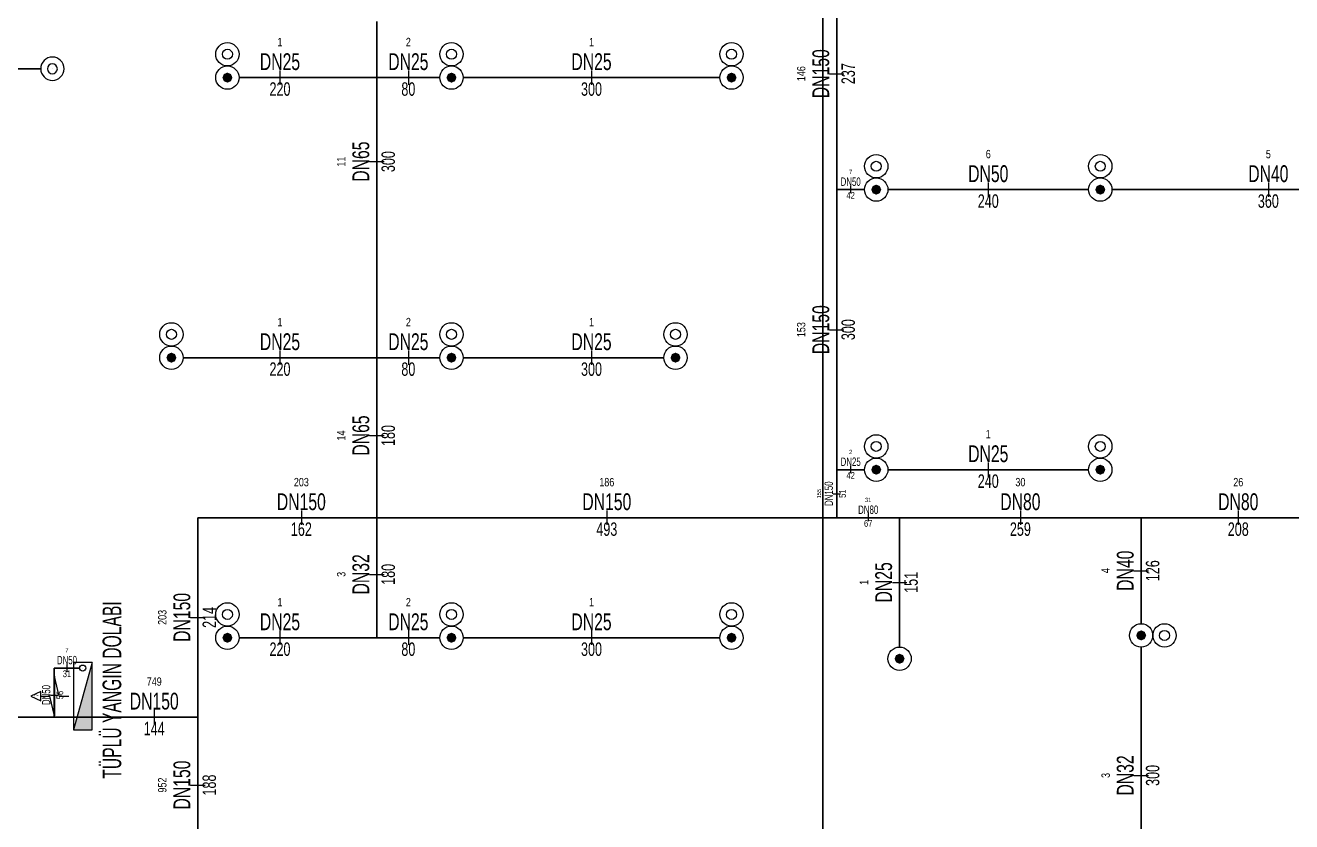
# Model space of a CAD drawing. Header units: centimetres. Extents: x 394264 to 551709, y 50011 to 59011.
# Drawn here: x 494498 to 495855, y 52696 to 53549 of the extents above; entities that cross this region are included whole.
import ezdxf
from ezdxf.enums import TextEntityAlignment as Align

# ---------------------------------------------------------------- set-up
doc = ezdxf.new("R2010")
doc.units = ezdxf.units.CM
doc.layers.get('0').update_dxf_attribs({"lineweight": 9})
for name, color, linetype in [('-M-YNGN-BORUID', 7, 'Continuous'), ('-M-YNGN-BORUUZUN', 7, 'Continuous'), ('-M-YNGN-BORUYUK', 7, 'Continuous'), ('-M-YNGN-FHC', 1, 'Continuous'), ('-M-YNGN-SPR-YUK', 7, 'Continuous'), ('-M-YNGN-ZON4-CAP-', 7, 'Continuous'), ('-M-YNGN-ZON4-SPR-', 7, 'Continuous')]:
    doc.layers.add(name, color=color, linetype=linetype)
doc.layers.add('-M-YNGN-SPR-CAPCIZGI', color=188, linetype='Continuous', plot=False)
for name, color, linetype, lineweight in [('-M-YNGN-ZON4', 3, 'SP', 30), ('-M-YNGN-ZON7', 60, 'SP', 30), ('0-MEK-YNG-YAZI', 71, 'Continuous', 35)]:
    doc.layers.add(name, color=color, linetype=linetype, lineweight=lineweight)
doc.styles.add('CIZGI', font='tahoma.ttf', dxfattribs={"width": 0.8, "oblique": 20})
doc.styles.add('HCAD', font='HCAD.SHX', dxfattribs={"width": 0.8, "height": 0.2})
doc.styles.add('PIPESIZE', font='hcad.shx', dxfattribs={"width": 0.8})
doc.styles.add('SPR-NOT', font='romans.shx')
doc.styles.add('YAZI', font='arial.ttf', dxfattribs={"width": 0.6, "height": 40})
doc.linetypes.add('SP', pattern='A,2,-0.1,["SP",CIZGI,S=0.14,R=0.2,X=0,Y=-0.07],-0.255', length=2.355)

# ---------------------------------------------------------------- blocks, each defined once
blk = doc.blocks.new('SPRYD01')
at = {"layer": '-M-YNGN-FHC', "linetype": 'Continuous'}
blk.add_line((0, 0), (0, 0), dxfattribs=at)
at = {"color": 0, "linetype": 'ByBlock'}
for p, q in [((10, 6), (-10, -66)), ((-30.1, -8.8), (-30.1, -51.2)), ((-25.1, -30), (-30.1, -8.8)), ((-44.8, -25), (-55.5, -30)), ((-44.8, -35), (-44.8, -25)), ((-55.5, -30), (-44.8, -35)), ((-44.8, -30), (-35.1, -30)), ((-30.1, -51.2), (-35.1, -30)), ((-25.1, -30), (-15, -30))]:
    blk.add_line(p, q, dxfattribs=at)
blk.add_lwpolyline([(-10, -66), (10, -66), (10, 6), (-10, 6)], close=True, dxfattribs=at)
at = {"color": 1, "linetype": 'ByBlock'}
blk.add_lwpolyline([(10, 6), (-10, -66), (10, -66)], close=True, dxfattribs=at)
at = {"color": 0, "linetype": 'ByBlock'}
blk.add_circle((0, 0), 3.25, dxfattribs=at)
at = {"color": 1, "linetype": 'ByBlock'}
blk.add_solid([(10, 6), (-10, -66), (10, -66)], dxfattribs=at)
at = {"layer": '-M-YNGN-SPR-YUK', "style": 'SPR-NOT', "width": 0.5, "flags": 9}
for tag, p in [('YUK', (0, 17.8)), ('CAP', (0, 14.4)), ('TIP', (0.2, 10.8))]:
    blk.add_attdef(tag, text='', height=2.5, dxfattribs=at).set_placement(p, align=Align.MIDDLE_CENTER)
blk = doc.blocks.new('SP-C-PE-12')
at = {"ltscale": 10}
blk.add_line((0, 0), (0, 0), dxfattribs=at)
at = {"color": 1, "linetype": 'Continuous'}
blk.add_circle((0, 0), 12.5, dxfattribs=at)
blk.add_circle((0, 0), 5.37)
at = {"layer": '-M-YNGN-SPR-YUK', "style": 'SPR-NOT', "width": 0.5, "flags": 9}
for tag, p in [('YUK', (0, 17.8)), ('CAP', (0, 14.4)), ('TIP', (0.2, 10.8))]:
    blk.add_attdef(tag, text='', height=2.5, dxfattribs=at).set_placement(p, align=Align.MIDDLE_CENTER)
blk = doc.blocks.new('SP-C-UP-12')
at = {"ltscale": 10}
blk.add_line((0, 0), (0, 0), dxfattribs=at)
at = {"color": 1, "linetype": 'Continuous'}
blk.add_circle((0, 0), 12.5, dxfattribs=at)
at = {"ltscale": 10}
for points in [[(-5.4, 0), (-3.8, 3.8), (-3.8, -3.8), (0, 5.4)], [(-3.8, -3.8), (0, 5.4), (0, -5.4), (3.8, 3.8)], [(0, -5.4), (3.8, 3.8), (3.8, -3.8), (5.4, 0)]]:
    blk.add_solid(points, dxfattribs=at)
at = {"layer": '-M-YNGN-SPR-YUK', "style": 'SPR-NOT', "width": 0.5, "flags": 9}
for tag, p in [('YUK', (0, 17.8)), ('CAP', (0, 14.4)), ('TIP', (0.2, 10.8))]:
    blk.add_attdef(tag, text='', height=2.5, dxfattribs=at).set_placement(p, align=Align.MIDDLE_CENTER)
blk = doc.blocks.new('SP-C-PU-12')
at = {"ltscale": 10}
blk.add_line((0, 0), (0, 0), dxfattribs=at)
at = {"color": 1, "linetype": 'Continuous'}
for centre in [(0, 0), (25, 0)]:
    blk.add_circle(centre, 12.5, dxfattribs=at)
at = {"ltscale": 10}
blk.add_circle((25, 0), 5.37, dxfattribs=at)
for points in [[(-5.4, 0), (-3.8, 3.8), (-3.8, -3.8), (0, 5.4)], [(-3.8, -3.8), (0, 5.4), (0, -5.4), (3.8, 3.8)], [(0, -5.4), (3.8, 3.8), (3.8, -3.8), (5.4, 0)]]:
    blk.add_solid(points, dxfattribs=at)
at = {"layer": '-M-YNGN-SPR-YUK', "style": 'SPR-NOT', "width": 0.5, "flags": 9}
for tag, p in [('YUK', (0, 17.8)), ('CAP', (0, 14.4)), ('TIP', (0.2, 10.8))]:
    blk.add_attdef(tag, text='', height=2.5, dxfattribs=at).set_placement(p, align=Align.MIDDLE_CENTER)
blk = doc.blocks.new('SPRKL100')
at = {"layer": '-M-YNGN-SPR-CAPCIZGI'}
blk.add_line((0, 0.431), (0, -0.431), dxfattribs=at)
at = {"layer": '-M-YNGN-BORUID', "color": 0, "style": 'HCAD', "width": 0.8, "flags": 1}
blk.add_attdef('DIC', text='', height=0.4, dxfattribs=at).set_placement((0, -1.693), align=Align.CENTER)
at = {"layer": '-M-YNGN-BORUUZUN', "color": 0, "style": 'HCAD', "width": 0.7}
blk.add_attdef('BOY', text='', height=0.8, dxfattribs=at).set_placement((0, -1.08), align=Align.CENTER)
at = {"layer": '-M-YNGN-BORUYUK', "color": 6, "style": 'PIPESIZE', "width": 0.8}
blk.add_attdef('YUK', text='', height=0.5, dxfattribs=at).set_placement((0, 1.866), align=Align.CENTER)
at = {"color": 0, "style": 'PIPESIZE', "width": 0.7}
blk.add_attdef('CAP', text='', height=1, dxfattribs=at).set_placement((0, 0.45), align=Align.CENTER)
blk = doc.blocks.new('A$C69E72E55')
at = {"layer": '-M-YNGN-ZON4', "ltscale": 50}
for p, q in [((495367.4, 53372.6), (495367.4, 53609.4)), ((494874.7, 53252.6), (494874.7, 53552.6)), ((494393.1, 53502.1), (494514.7, 53502.1)), ((494727.2, 53492.6), (494874.7, 53492.6)), ((494874.7, 53492.6), (494942.2, 53492.6)), ((494967.2, 53492.6), (495242.2, 53492.6)), ((495367.4, 53072.6), (495367.4, 53372.6)), ((495367.4, 53372.6), (495397.2, 53372.6)), ((495422.2, 53372.6), (495637.2, 53372.6)), ((495662.2, 53372.6), (495997.2, 53372.6)), ((494874.7, 53021.2), (494874.7, 53252.6)), ((494667.2, 53192.6), (494874.7, 53192.6)), ((494874.7, 53192.6), (494942.2, 53192.6)), ((494967.2, 53192.6), (495182.2, 53192.6)), ((495367.4, 53021.2), (495367.4, 53072.6)), ((495367.4, 53072.6), (495397.2, 53072.6)), ((495422.2, 53072.6), (495637.2, 53072.6)), ((494683, 53021.2), (494874.7, 53021.2)), ((494683, 52807.6), (494683, 53021.2)), ((494874.7, 53021.2), (495367.4, 53021.2)), ((494874.7, 52892.6), (494874.7, 53021.2)), ((495367.4, 53021.2), (495434.7, 53021.2)), ((495434.7, 52882.6), (495434.7, 53021.2)), ((495434.7, 53021.2), (495693.5, 53021.2)), ((495693.5, 52907.6), (495693.5, 53021.2)), ((495693.5, 53021.2), (495901.5, 53021.2)), ((494727.2, 52892.6), (494874.7, 52892.6)), ((494874.7, 52892.6), (494942.2, 52892.6)), ((494967.2, 52892.6), (495242.2, 52892.6)), ((495693.5, 52607.6), (495693.5, 52882.6)), ((494529.1, 52860.1), (494556.5, 52860.1)), ((494529.1, 52807.6), (494529.1, 52860.1)), ((494393.1, 52807.6), (494529.1, 52807.6)), ((494529.1, 52807.6), (494683, 52807.6)), ((494683, 52595.1), (494683, 52807.6))]:
    blk.add_line(p, q, dxfattribs=at)
at = {"layer": '-M-YNGN-ZON4-CAP-'}
for p, xscale, yscale, zscale, values in [((494771, 53492.6), 18, 18, 18, {'YUK': '1', 'CAP': 'DN25', 'BOY': '220'}), ((494908.5, 53492.6), 18, 18, 18, {'YUK': '2', 'CAP': 'DN25', 'BOY': '80'}), ((495104.7, 53492.6), 18, 18, 18, {'YUK': '1', 'CAP': 'DN25', 'BOY': '300'}), ((495529.7, 53372.6), 18, 18, 18, {'YUK': '6', 'CAP': 'DN50', 'BOY': '240'}), ((495829.7, 53372.6), 18, 18, 18, {'YUK': '5', 'CAP': 'DN40', 'BOY': '360'}), ((495382.3, 53372.6), 9, 9, 9, {'YUK': '7', 'CAP': 'DN50', 'BOY': '42'}), ((494771, 53192.6), 18, 18, 18, {'YUK': '1', 'CAP': 'DN25', 'BOY': '220'}), ((494908.5, 53192.6), 18, 18, 18, {'YUK': '2', 'CAP': 'DN25', 'BOY': '80'}), ((495104.7, 53192.6), 18, 18, 18, {'YUK': '1', 'CAP': 'DN25', 'BOY': '300'}), ((495529.7, 53072.6), 18, 18, 18, {'YUK': '1', 'CAP': 'DN25', 'BOY': '240'}), ((495382.3, 53072.6), 9, 9, 9, {'YUK': '2', 'CAP': 'DN25', 'BOY': '42'}), ((494793.9, 53021.2), 18, 18, 18, {'YUK': '203', 'CAP': 'DN150', 'BOY': '162'}), ((495121.1, 53021.2), 18, 18, 18, {'YUK': '186', 'CAP': 'DN150', 'BOY': '493'}), ((495564.1, 53021.2), 18, 18, 18, {'YUK': '30', 'CAP': 'DN80', 'BOY': '259'}), ((495797.5, 53021.2), 18, 18, 18, {'YUK': '26', 'CAP': 'DN80', 'BOY': '208'}), ((495401.1, 53021.2), 9, 9, 9, {'YUK': '31', 'CAP': 'DN80', 'BOY': '67'}), ((494771, 52892.6), 18, 18, 18, {'YUK': '1', 'CAP': 'DN25', 'BOY': '220'}), ((494908.5, 52892.6), 18, 18, 18, {'YUK': '2', 'CAP': 'DN25', 'BOY': '80'}), ((495104.7, 52892.6), 18, 18, 18, {'YUK': '1', 'CAP': 'DN25', 'BOY': '300'}), ((494636.3, 52807.6), 18, 18, 18, {'YUK': '749', 'CAP': 'DN150', 'BOY': '144'})]:
    blk.add_blockref('SPRKL100', p, dxfattribs=dict(at, xscale=xscale, yscale=yscale, zscale=zscale)).add_auto_attribs(values)
for p, xscale, yscale, zscale, rotation, values in [((495367.4, 53496.8), 18, 18, 18, 90, {'YUK': '146', 'CAP': 'DN150', 'BOY': '237'}), ((494874.7, 53402.6), 18, 18, 18, 90, {'YUK': '11', 'CAP': 'DN65', 'BOY': '300'}), ((495367.4, 53222.6), 18, 18, 18, 90, {'YUK': '153', 'CAP': 'DN150', 'BOY': '300'}), ((494874.7, 53109.2), 18, 18, 18, 90, {'YUK': '14', 'CAP': 'DN65', 'BOY': '180'}), ((495367.4, 53046.9), 9, 9, 9, 90, {'YUK': '155', 'CAP': 'DN150', 'BOY': '51'}), ((495693.5, 52964.4), 18, 18, 18, 90, {'YUK': '4', 'CAP': 'DN40', 'BOY': '126'}), ((494874.7, 52960.5), 18, 18, 18, 90, {'YUK': '3', 'CAP': 'DN32', 'BOY': '180'}), ((495434.7, 52951.9), 18, 18, 18, 90, {'YUK': '1', 'CAP': 'DN25', 'BOY': '151'}), ((494683, 52914.4), 18, 18, 18, 90, {'YUK': '203', 'CAP': 'DN150', 'BOY': '214'}), ((494542.8, 52860.1), 9.000000000000002, 9.000000000000002, 9.000000000000002, 359.9999994958466, {'YUK': '7', 'CAP': 'DN50', 'BOY': '31'}), ((494529.1, 52831.2), 9, 9, 9, 90, {'YUK': '7', 'CAP': 'DN50', 'BOY': '56'}), ((494683, 52734.8), 18, 18, 18, 90, {'YUK': '952', 'CAP': 'DN150', 'BOY': '188'}), ((495693.5, 52745.1), 18, 18, 18, 90, {'YUK': '3', 'CAP': 'DN32', 'BOY': '300'})]:
    blk.add_blockref('SPRKL100', p, dxfattribs=dict(at, xscale=xscale, yscale=yscale, zscale=zscale, rotation=rotation)).add_auto_attribs(values)
at = {"layer": '-M-YNGN-ZON4-SPR-', "color": 3}
for name, p, rotation in [('SP-C-PU-12', (494714.7, 53492.6), 90), ('SP-C-PU-12', (494954.7, 53492.6), 90), ('SP-C-PU-12', (495254.7, 53492.6), 90), ('SP-C-PU-12', (495409.7, 53372.6), 90), ('SP-C-PU-12', (495649.7, 53372.6), 90), ('SP-C-PU-12', (494654.7, 53192.6), 90), ('SP-C-PU-12', (494954.7, 53192.6), 90), ('SP-C-PU-12', (495194.7, 53192.6), 90), ('SP-C-PU-12', (495409.7, 53072.6), 90), ('SP-C-PU-12', (495649.7, 53072.6), 90), ('SP-C-PU-12', (494714.7, 52892.6), 90), ('SP-C-PU-12', (494954.7, 52892.6), 90), ('SP-C-PU-12', (495254.7, 52892.6), 90), ('SP-C-UP-12', (495434.7, 52870.1), 180)]:
    blk.add_blockref(name, p, dxfattribs=dict(at, rotation=rotation))
at = {"layer": '-M-YNGN-ZON4-SPR-', "color": 3, "xscale": -1, "rotation": 180}
blk.add_blockref('SP-C-PE-12', (494527.2, 53502.1), dxfattribs=at)
at = {"layer": '-M-YNGN-ZON4-SPR-', "color": 3}
blk.add_blockref('SP-C-PU-12', (495693.5, 52895.1), dxfattribs=at)

msp = doc.modelspace()

# ---------------------------------------------------------------- linework, layer by layer
at = {"layer": '-M-YNGN-ZON7', "ltscale": 50}
msp.add_line((495352.4, 52564.4), (495352.4, 54966.1), dxfattribs=at)

# ---------------------------------------------------------------- block references
at = {"layer": '-M-YNGN-FHC', "linetype": 'Continuous'}
msp.add_blockref('SPRYD01', (494559.7, 52860.1), dxfattribs=at)
at = {"layer": '-M-YNGN-ZON4', "ltscale": 50}
msp.add_blockref('A$C69E72E55', (0, 0), dxfattribs=at)

# ---------------------------------------------------------------- texts
at = {"layer": '0-MEK-YNG-YAZI', "color": 61, "style": 'YAZI', "width": 0.6}
msp.add_text('TÜPLÜ YANGIN DOLABI', height=20, rotation=90, dxfattribs=at).set_placement((494601, 52741.6))

doc.saveas('drawing.dxf')
